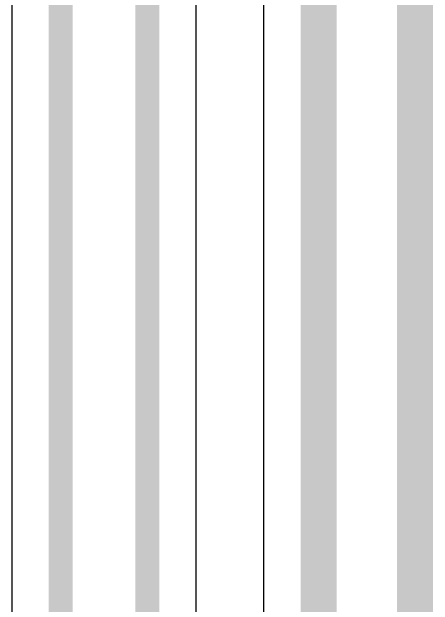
# Model space of a CAD drawing. Header units: inches. Extents: x 0 to 5379, y 0 to 5429.
# Drawn here: x 118.02 to 122.49, y 44 to 50.29 of the extents above; entities that cross this region are included whole.
import ezdxf

# ---------------------------------------------------------------- set-up
doc = ezdxf.new("R2010")
doc.units = ezdxf.units.IN
doc.layers.add('SIG 01', color=90, linetype='Continuous')

msp = doc.modelspace()

# ---------------------------------------------------------------- linework, layer by layer
at = {"layer": 'SIG 01'}
for p, q in [((119.9774, 38.4655), (119.9774, 87.7273)), ((120.6897, 87.5113), (120.6897, 35.4585)), ((118.0239, 58.0116), (118.0239, 39.0629))]:
    msp.add_line(p, q, dxfattribs=at)
for points in [[(119.4594, 38.4655, 0.254, 0.254, 0), (119.4594, 87.7273, 0.254, 0.254, 0)], [(121.2724, 35.2172, 0.381, 0.381, 0), (121.2724, 87.5113, 0.381, 0.381, 0)], [(118.5419, 38.8483, 0.254, 0.254, 0), (118.5419, 87.3472, 0.254, 0.254, 0)], [(122.2955, 34.5462, 0.381, 0.381, 0), (122.2955, 85.2577, 0.381, 0.381, 0)]]:
    msp.add_lwpolyline(points, format="xyseb", dxfattribs=at)

doc.saveas('drawing.dxf')
